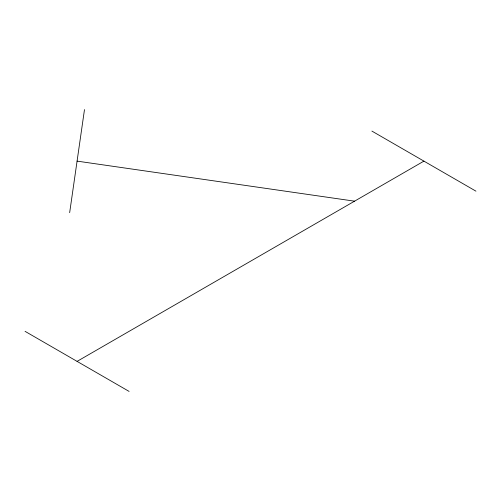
<?xml version="1.0" encoding="UTF-8"?>
<svg xmlns="http://www.w3.org/2000/svg" width="501" height="501" viewBox="0 0 501 501"><rect width="100%" height="100%" fill="white"/><g stroke="black" fill="none" stroke-linecap="round" stroke-linejoin="round"><path stroke-width="0.75" d="M69.664 212.656L84.487 109.587M77.079 361.378L423.921 161.122M77.079 161.122L354.558 201.17M371.899 131.087L475.95 191.163M25.05 331.336L129.101 391.413"/></g></svg>
